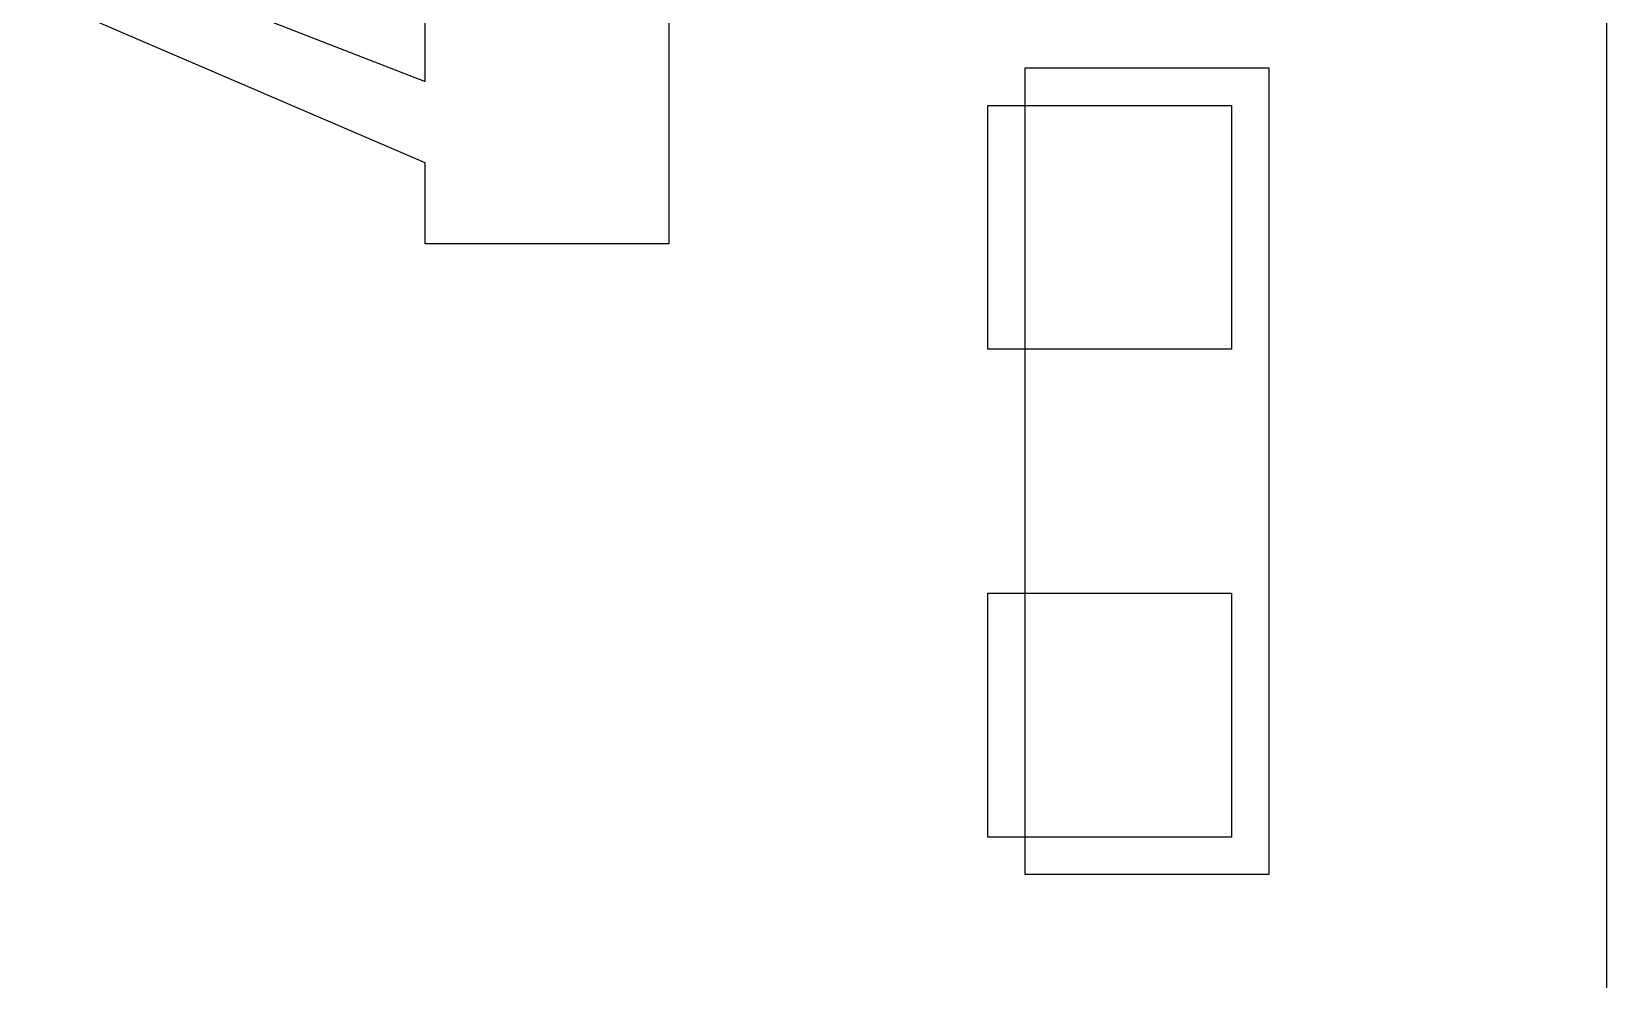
# Model space of a CAD drawing. Extents: x 0 to 6000, y 0 to 6000.
# Drawn here: x 5160 to 6000, y 3434 to 3939 of the extents above; entities that cross this region are included whole.
import ezdxf

# ---------------------------------------------------------------- set-up
doc = ezdxf.new("R2010")
doc.units = 0
doc.header["$MEASUREMENT"] = 0
for name, color, linetype in [('L0D0', 1, 'CONTINUOUS'), ('L2D0', 9, 'CONTINUOUS'), ('L6D0', 8, 'CONTINUOUS'), ('L7D0', 3, 'CONTINUOUS'), ('L8D0', 7, 'CONTINUOUS')]:
    doc.layers.add(name, color=color, linetype=linetype)

msp = doc.modelspace()

# ---------------------------------------------------------------- linework, layer by layer
at = {"layer": 'L0D0'}
msp.add_lwpolyline([(0, 0), (0, 6000), (6000, 6000), (6000, 0)], close=True, dxfattribs=at)
at = {"layer": 'L2D0'}
msp.add_lwpolyline([(5690, 3490), (5690, 3920), (5820, 3920), (5820, 3490)], close=True, dxfattribs=at)
at = {"layer": 'L6D0'}
msp.add_lwpolyline([(5370, 3826.154), (5370, 3869.487), (4345, 4309.812), (4344.4, 4310.217), (4344.4, 4310.617), (4345, 4310.812), (5370, 3912.821), (5370, 3956.154), (5500, 3956.154), (5500, 3826.154)], close=True, dxfattribs=at)
at = {"layer": 'L7D0'}
msp.add_lwpolyline([(5670, 3770), (5670, 3900), (5800, 3900), (5800, 3770)], close=True, dxfattribs=at)
at = {"layer": 'L8D0'}
msp.add_lwpolyline([(5670, 3510), (5670, 3640), (5800, 3640), (5800, 3510)], close=True, dxfattribs=at)

doc.saveas('drawing.dxf')
